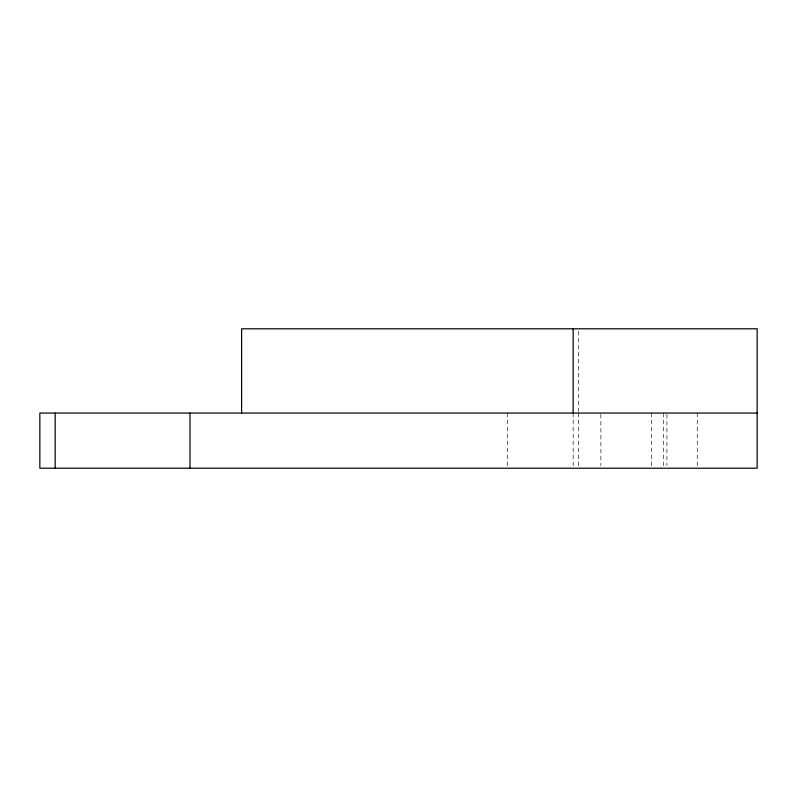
<?xml version="1.0" encoding="UTF-8"?>
<svg xmlns="http://www.w3.org/2000/svg" width="797" height="797" viewBox="0 0 797 797"><rect width="100%" height="100%" fill="white"/><g stroke="black" fill="none" stroke-linecap="round" stroke-linejoin="round"><path stroke-width="0.6" stroke-dasharray="3.98 2.99" d="M697.245 413.055L697.245 465.757M666.91 414.281L666.91 465.757M663.542 413.055L663.542 465.757M651.597 413.055L651.597 465.757M600.878 414.281L600.878 465.757M578.672 331.273L578.672 411.82M578.672 413.055L578.672 465.757M573.153 413.055L573.153 465.757M507.271 413.055L507.271 465.757"/><path stroke-width="1.2" d="M757.15 413.055L39.85 413.055L39.85 468.208L757.15 468.208L757.15 328.792L241.621 328.792L241.621 413.055M573.153 328.792L573.153 413.055M189.985 413.055L189.985 468.208M55.172 413.055L55.172 468.208"/></g></svg>
